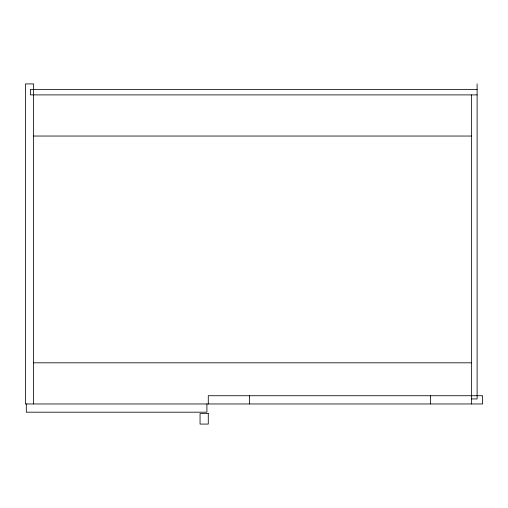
<?xml version="1.0" encoding="UTF-8"?>
<svg xmlns="http://www.w3.org/2000/svg" width="508" height="508" viewBox="0 0 508 508"><rect width="100%" height="100%" fill="white"/><g stroke="black" fill="none" stroke-linecap="round" stroke-linejoin="round"><path stroke-width="0.76" d="M477.114 89.408L30.429 89.408L30.429 94.894L477.114 94.894M33.63 136.042L471.627 136.042M33.63 362.814L471.627 362.814M471.627 398.932L477.114 398.932L477.114 83.922M471.627 94.894L471.627 403.962M430.479 395.732L430.479 403.962M249.428 395.732L249.428 403.962M208.28 403.962L208.28 395.732L482.6 395.732L482.6 403.962L25.4 403.962L25.4 83.922L33.63 83.922L33.63 403.962M206.908 403.962L206.908 412.191L26.314 412.191L26.314 403.962M208.28 413.563L200.05 413.563L200.05 424.078L208.28 424.078L208.28 413.563"/></g></svg>
